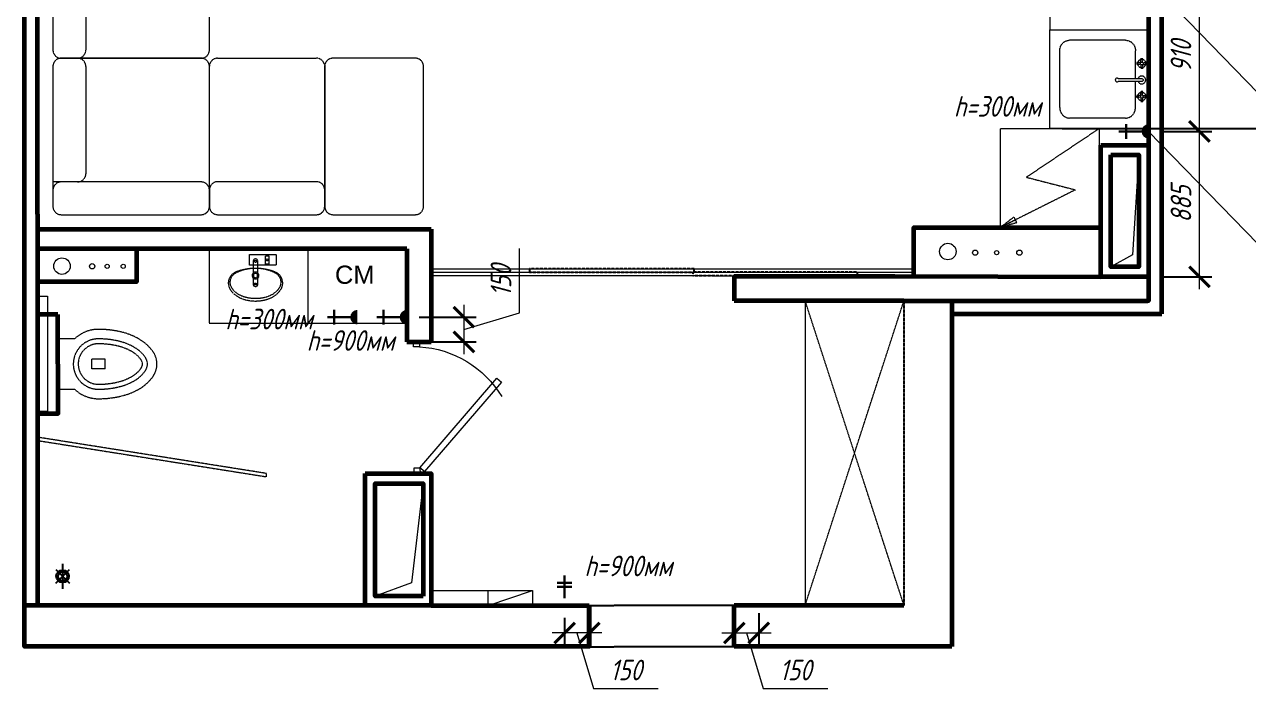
# Model space of a CAD drawing. Header units: millimetres. Extents: x 653176 to 972033, y 753746 to 925850.
# Drawn here: x 792313 to 799744, y 798188 to 802221 of the extents above; entities that cross this region are included whole.
import ezdxf

# ---------------------------------------------------------------- set-up
doc = ezdxf.new("R2010")
doc.units = ezdxf.units.MM
doc.header["$LTSCALE"] = 10
for name, pattern in [('HIDDEN', [0.375, 0.25, -0.125]), ('HIDDEN2', [0.1875, 0.125, -0.0625]), ('Воздушная', [3.96875, 2.38125, -1.5875])]:
    doc.linetypes.add(name, pattern=pattern)
doc.layers.get('0').update_dxf_attribs({"color": 65, "lineweight": 25})
for name, color, linetype, lineweight in [('A-FLOR-OVHD', 8, 'Воздушная', 18), ('AL1', 7, 'Continuous', 20), ('electro', 242, 'Continuous', 30), ('wall', 95, 'Continuous', 60), ('двери', 202, 'Continuous', 9), ('МЕБ', 255, 'Continuous', 20), ('проем', 252, 'Continuous', 13), ('размh150', 7, 'Continuous', 9), ('ТЕКСТ1', 90, 'Continuous', 25), ('шахты', 22, 'Continuous', 18)]:
    doc.layers.add(name, color=color, linetype=linetype, lineweight=lineweight)
doc.layers.add('Mebel', color=7, linetype='Continuous')
doc.layers.add('Мебель', color=7, linetype='Continuous')
doc.styles.get("Standard").update_dxf_attribs({"font": 'arial.ttf', "height": 150})
doc.styles.add('ГОСТ тип А', font='gost_a.shx', dxfattribs={"oblique": 15, "height": 125})
doc.dimstyles.new('ГОСТ тип А', dxfattribs={"dimtxt": 125, "dimasz": 125, "dimexe": 75, "dimexo": 75, "dimgap": 50, "dimtad": 1, "dimdec": 0, "dimrnd": 5, "dimtxsty": 'ГОСТ тип А', "dimblk": 'ARCHTICK', "dimcen": 50, "dimdle": 75, "dimadec": 0, "dimazin": 0, "dimtfac": 1, "dimtdec": 0, "dimtmove": 1, "dimatfit": 2, "dimfxl": 1, "dimlwd": 9, "dimarcsym": 0})

# ---------------------------------------------------------------- blocks, each defined once
blk = doc.blocks.new('дверь')
at = {"layer": 'двери'}
for points in [[(563764, 910696.3), (563734.1, 910696.5), (563733.9, 910660.6), (563763.8, 910660.5)], [(564498, 910655), (563953.4, 910189.8), (563976.6, 910162.5), (564521.3, 910627.8)], [(564533.9, 910690.7), (564498.1, 910690.8), (564498, 910655), (564533.8, 910654.9)]]:
    blk.add_lwpolyline(points, close=True, dxfattribs=at)
blk.add_arc((564389.3, 910695.5), 626.4, 183.20519, 238.78511, dxfattribs=at)
blk = doc.blocks.new('трубы')
at = {"layer": 'проем'}
for centre, radius in [((366230, 904100.9), 50), ((366396.3, 904093.9), 16), ((366526.1, 904093.9), 12.5), ((366664.3, 904093.9), 16), ((360852.3, 904012.3), 50)]:
    blk.add_circle(centre, radius, dxfattribs=at)
blk = doc.blocks.new('_ARCHTICK')
at = {"color": 0, "linetype": 'ByBlock', "ltscale": 50, "const_width": 0.15}
blk.add_lwpolyline([(-0.5, -0.5), (0.5, 0.5)], dxfattribs=at)
blk = doc.blocks.new('*D894')
at = {"layer": 'Defpoints', "color": 0, "lineweight": 90, "transparency": 16777216}
for p in [(795591.9, 798693.3), (795741.9, 798693.3), (795591.9, 798525.8)]:
    blk.add_point(p, dxfattribs=at)
at = {"layer": 'размh150', "color": 0, "lineweight": -2, "transparency": 16777216}
for p, q in [((795591.9, 798618.3), (795591.9, 798450.8)), ((795741.9, 798618.3), (795741.9, 798450.8))]:
    blk.add_line(p, q, dxfattribs=at)
at = {"layer": 'размh150', "color": 0, "lineweight": 9, "transparency": 16777216}
for p, q in [((795816.9, 798525.8), (795516.9, 798525.8)), ((795666.9, 798525.8), (795768.2, 798188.3)), ((795768.2, 798188.3), (796159.8, 798188.3))]:
    blk.add_line(p, q, dxfattribs=at)
at = {"layer": 'размh150', "color": 0, "lineweight": 9, "transparency": 16777216, "xscale": 125, "yscale": 125, "zscale": 125, "rotation": 180}
blk.add_blockref('_ARCHTICK', (795591.9, 798525.8), dxfattribs=at)
at = {"layer": 'размh150', "color": 0, "lineweight": 9, "transparency": 16777216, "xscale": 125, "yscale": 125, "zscale": 125}
blk.add_blockref('_ARCHTICK', (795741.9, 798525.8), dxfattribs=at)
at = {"layer": 'размh150', "color": 0, "transparency": 16777216, "insert": (795964, 798300.8), "char_height": 125, "attachment_point": 5, "style": 'ГОСТ тип А'}
blk.add_mtext('150', dxfattribs=at)
blk = doc.blocks.new('*D895')
at = {"layer": 'Defpoints', "color": 0, "lineweight": 90, "transparency": 16777216}
for p in [(796621.9, 798693.3), (796770.1, 798721.2), (796770.1, 798525.8)]:
    blk.add_point(p, dxfattribs=at)
at = {"layer": 'размh150', "color": 0, "lineweight": -2, "transparency": 16777216}
for p, q in [((796621.9, 798618.3), (796621.9, 798450.8)), ((796770.1, 798646.2), (796770.1, 798450.8))]:
    blk.add_line(p, q, dxfattribs=at)
at = {"layer": 'размh150', "color": 0, "lineweight": 9, "transparency": 16777216}
for p, q in [((796546.9, 798525.8), (796845.1, 798525.8)), ((796696, 798525.8), (796797.2, 798188.3)), ((796797.2, 798188.3), (797188.9, 798188.3))]:
    blk.add_line(p, q, dxfattribs=at)
at = {"layer": 'размh150', "color": 0, "lineweight": 9, "transparency": 16777216, "xscale": 125, "yscale": 125, "zscale": 125, "rotation": 180}
blk.add_blockref('_ARCHTICK', (796621.9, 798525.8), dxfattribs=at)
at = {"layer": 'размh150', "color": 0, "lineweight": 9, "transparency": 16777216, "xscale": 125, "yscale": 125, "zscale": 125}
blk.add_blockref('_ARCHTICK', (796770.1, 798525.8), dxfattribs=at)
at = {"layer": 'размh150', "color": 0, "transparency": 16777216, "insert": (796993.1, 798300.8), "char_height": 125, "attachment_point": 5, "style": 'ГОСТ тип А'}
blk.add_mtext('150', dxfattribs=at)
blk = doc.blocks.new('*D896')
at = {"layer": 'Defpoints', "color": 0, "lineweight": 90, "transparency": 16777216}
for p in [(799136.9, 801571.6), (799446, 801571.6), (799136.9, 800688.3)]:
    blk.add_point(p, dxfattribs=at)
at = {"layer": 'размh150', "color": 0, "lineweight": 9, "transparency": 16777216}
blk.add_line((799446, 800613.3), (799446, 801646.6), dxfattribs=at)
at = {"layer": 'размh150', "color": 0, "lineweight": -2, "transparency": 16777216}
for p, q in [((799211.9, 801571.6), (799521, 801571.6)), ((799211.9, 800688.3), (799521, 800688.3))]:
    blk.add_line(p, q, dxfattribs=at)
at = {"layer": 'размh150', "color": 0, "lineweight": 9, "transparency": 16777216, "xscale": 125, "yscale": 125, "zscale": 125}
for p, rotation in [((799446, 801571.6), 90), ((799446, 800688.3), 270)]:
    blk.add_blockref('_ARCHTICK', p, dxfattribs=dict(at, rotation=rotation))
at = {"layer": 'размh150', "color": 0, "transparency": 16777216, "insert": (799333.5, 801130), "char_height": 125, "attachment_point": 5, "rotation": 90, "style": 'ГОСТ тип А'}
blk.add_mtext('885', dxfattribs=at)
blk = doc.blocks.new('*D888')
at = {"layer": 'Defpoints', "color": 0, "lineweight": 90, "transparency": 16777216}
for p in [(799136.9, 802483.3), (799446, 802483.3), (799136.9, 801571.6)]:
    blk.add_point(p, dxfattribs=at)
at = {"layer": 'размh150', "color": 0, "lineweight": 9, "transparency": 16777216}
blk.add_line((799446, 801496.6), (799446, 802558.3), dxfattribs=at)
at = {"layer": 'размh150', "color": 0, "lineweight": -2, "transparency": 16777216}
for p, q in [((799211.9, 802483.3), (799521, 802483.3)), ((799211.9, 801571.6), (799521, 801571.6))]:
    blk.add_line(p, q, dxfattribs=at)
at = {"layer": 'размh150', "color": 0, "lineweight": 9, "transparency": 16777216, "xscale": 125, "yscale": 125, "zscale": 125}
for p, rotation in [((799446, 802483.3), 90), ((799446, 801571.6), 270)]:
    blk.add_blockref('_ARCHTICK', p, dxfattribs=dict(at, rotation=rotation))
at = {"layer": 'размh150', "color": 0, "transparency": 16777216, "insert": (799333.5, 802027.5), "char_height": 125, "attachment_point": 5, "rotation": 90, "style": 'ГОСТ тип А'}
blk.add_mtext('910', dxfattribs=at)
blk = doc.blocks.new('*D898')
at = {"layer": 'Defpoints', "color": 0, "lineweight": 90, "transparency": 16777216}
for p in [(794633.3, 800443.2), (794633.3, 800293.3), (794980.3, 800293.3)]:
    blk.add_point(p, dxfattribs=at)
at = {"layer": 'размh150', "color": 0, "lineweight": 9, "transparency": 16777216}
for p, q in [((795317.8, 800469.5), (795317.8, 800861.2)), ((794980.3, 800518.2), (794980.3, 800218.3)), ((794980.3, 800368.3), (795317.8, 800469.5))]:
    blk.add_line(p, q, dxfattribs=at)
at = {"layer": 'размh150', "color": 0, "lineweight": -2, "transparency": 16777216}
for p, q in [((794708.3, 800443.2), (795055.3, 800443.2)), ((794708.3, 800293.3), (795055.3, 800293.3))]:
    blk.add_line(p, q, dxfattribs=at)
at = {"layer": 'размh150', "color": 0, "lineweight": 9, "transparency": 16777216, "xscale": 125, "yscale": 125, "zscale": 125}
for p, rotation in [((794980.3, 800443.2), 90), ((794980.3, 800293.3), 270)]:
    blk.add_blockref('_ARCHTICK', p, dxfattribs=dict(at, rotation=rotation))
at = {"layer": 'размh150', "color": 0, "transparency": 16777216, "insert": (795205.3, 800665.4), "char_height": 125, "attachment_point": 5, "rotation": 90, "style": 'ГОСТ тип А'}
blk.add_mtext('150', dxfattribs=at)
blk = doc.blocks.new('*D890')
at = {"layer": 'Defpoints', "color": 0, "lineweight": 90, "transparency": 16777216}
for p in [(798536.9, 804588.6), (800225.8, 804588.6), (798537.1, 801588.6)]:
    blk.add_point(p, dxfattribs=at)
at = {"layer": 'размh150', "color": 0, "lineweight": 9, "transparency": 16777216}
blk.add_line((800225.8, 801513.6), (800225.8, 804663.6), dxfattribs=at)
at = {"layer": 'размh150', "color": 0, "lineweight": -2, "transparency": 16777216}
for p, q in [((798611.9, 804588.6), (800300.8, 804588.6)), ((798612.1, 801588.6), (800300.8, 801588.6))]:
    blk.add_line(p, q, dxfattribs=at)
at = {"layer": 'размh150', "color": 0, "lineweight": 9, "transparency": 16777216, "xscale": 125, "yscale": 125, "zscale": 125}
for p, rotation in [((800225.8, 804588.6), 90), ((800225.8, 801588.6), 270)]:
    blk.add_blockref('_ARCHTICK', p, dxfattribs=dict(at, rotation=rotation))
at = {"layer": 'размh150', "color": 0, "lineweight": 90, "transparency": 16777216, "insert": (800113.3, 803088.6), "char_height": 125, "attachment_point": 5, "rotation": 90, "style": 'ГОСТ тип А'}
blk.add_mtext('3000', dxfattribs=at)

msp = doc.modelspace()

# ---------------------------------------------------------------- hatches: boundary and pattern name
at = {"layer": 'electro'}
msp.add_hatch(color=7, dxfattribs=at).paths.add_polyline_path([(799136.9, 801527.2), (799136.9, 801616.1, 0.959653)])
h = msp.add_hatch(color=7, dxfattribs=at)
edge = h.paths.add_edge_path()
edge.add_line((794333.3, 800487.7), (794333.3, 800398.8))
edge.add_arc((794335, 800443.2), 44.5, 92.15246, 267.84754, ccw=False)
h = msp.add_hatch(color=7, dxfattribs=at)
edge = h.paths.add_edge_path()
edge.add_line((794633.3, 800487.7), (794633.3, 800398.8))
edge.add_arc((794635, 800443.2), 44.5, 92.15246, 267.84754, ccw=False)
at = {"layer": 'размh150', "lineweight": 90}
h = msp.add_hatch(color=252, dxfattribs=at)
h.dxf.hatch_style = 1
h.paths.add_polyline_path([(798237.1, 800988.6), (798318.6, 801051.6), (798336.8, 801016.3)])
edge = h.paths.add_edge_path(flags=16)
edge.add_line((798261.4, 801000.7), (798321.1, 801046.8))
edge.add_line((798261.4, 801000.7), (798332.4, 801024.9))
edge.add_line((798321.1, 801046.8), (798332.4, 801024.9))
h.paths.add_polyline_path([(798332.4, 801024.9), (798261.4, 801000.7)], flags=0)

# ---------------------------------------------------------------- linework, layer by layer
at = {"layer": 'A-FLOR-OVHD', "linetype": 'HIDDEN', "lineweight": 9}
for p, q in [((794781.8, 800736), (797712.5, 800736)), ((794781.8, 800716), (797712.5, 800716)), ((794781.8, 800716), (797712.5, 800716)), ((796621.9, 800693.3), (794781.8, 800694.4))]:
    msp.add_line(p, q, dxfattribs=at)
at = {"layer": 'AL1'}
msp.add_line((792392.9, 798694.3), (792390.3, 799694.3), dxfattribs=at)
at = {"layer": 'electro', "color": 7}
for points in [[(799094.3, 801571.5), (798955.7, 801571.5)], [(799000.1, 801616), (799000.1, 801527.1)], [(794290.7, 800443.2), (794152.1, 800443.2)], [(794192.3, 800487.6), (794192.3, 800398.7)], [(794590.7, 800443.2), (794452.1, 800443.2)], [(794492.3, 800487.6), (794492.3, 800398.7)], [(795591.9, 798736), (795591.9, 798874.5)], [(795636.3, 798830.2), (795547.4, 798830.2)], [(795547.4, 798805.3), (795636.3, 798805.3)]]:
    msp.add_lwpolyline(points, dxfattribs=at)
at = {"layer": 'Mebel', "linetype": 'ByBlock'}
for p, q in [((792391.9, 803367.7), (792391.9, 801927.7)), ((792392, 801007.7), (792391.9, 801927.6))]:
    msp.add_line(p, q, dxfattribs=at)
at = {"layer": 'wall'}
for p, q in [((799216.9, 800463.3), (799216.9, 804658.3)), ((792391.9, 801068.3), (792392.9, 798694.3)), ((792392, 800977.7), (794782, 800977.7)), ((794782, 800977.7), (794781.6, 800293.4)), ((794633.3, 800857.7), (794633.3, 800293.3)), ((796621.9, 800693.3), (797596, 800693.2)), ((796621.9, 800693.3), (796621.9, 800543.3)), ((797651.9, 800543.3), (796621.9, 800543.3)), ((797651.9, 800543.3), (799131.9, 800543.3)), ((797941.9, 800543.3), (797941.9, 798443.3)), ((797941.9, 800463.3), (799216.9, 800463.3)), ((794633.3, 800293.3), (794781.6, 800293.4)), ((792312.9, 798694.3), (794381.9, 798694.3)), ((794781.9, 798693.3), (795741.9, 798693.3)), ((795741.9, 798442.3), (795741.9, 798693.3)), ((796621.9, 798443.3), (796621.9, 798694.3)), ((797941.9, 798443.3), (796621.9, 798443.3))]:
    msp.add_line(p, q, dxfattribs=at)
for points in [[(798886.9, 806358.3), (799636.9, 806358.3), (799636.9, 804947.3), (798536.9, 804947.3), (798536.9, 804658.3), (799136.9, 804658.3), (799136.9, 800543.3), (799136.9, 800543.3), (799136.9, 800543.3), (799136.9, 800543.3), (799136.9, 800543.3)], [(795741.9, 798693.3), (795741.9, 798443.3), (792312.9, 798443.3), (792312.9, 806158.3)], [(792391.9, 801068.3), (792391.9, 804328.3), (792441.9, 804328.3), (792441.9, 804678.3), (792401.9, 804678.3), (792401.9, 805758.3), (793146.9, 805758.3)], [(797712.5, 800693.2), (797712.5, 800988.6), (798846.9, 800988.6)], [(792992.1, 800857.7), (792392, 800857.5)], [(797596, 800693.2), (798846.9, 800688.3)], [(797651.9, 798693.3), (796621.9, 798693.3)]]:
    msp.add_lwpolyline(points, dxfattribs=at)
for points in [[(798846.9, 801488.3), (799136.9, 801488.3), (799136.9, 800688.3), (798846.9, 800688.3)], [(798906.9, 801428.3), (799076.9, 801428.3), (799076.9, 800748.3), (798906.9, 800748.3)], [(792516.2, 800458.8), (792391.8, 800458.8), (792392.8, 799858.8), (792517.2, 799858.8)], [(794381.9, 799493.3), (794781.9, 799493.3), (794781.9, 798693.3), (794381.9, 798693.3)], [(794732.8, 798749.9), (794441.9, 798749.9), (794441.9, 799433), (794732.8, 799433)]]:
    msp.add_lwpolyline(points, close=True, dxfattribs=at)
at = {"layer": 'МЕБ'}
for p, q in [((794781.9, 798693.3), (794781.9, 798783.3)), ((794781.9, 798783.3), (795396.9, 798783.3)), ((795396.9, 798783.3), (795396.9, 798693.3))]:
    msp.add_line(p, q, dxfattribs=at)
for points in [[(799076.9, 801428.3), (799039.8, 800822.4), (798906.9, 800748.3)], [(794732.8, 799433), (794663.3, 798829.4), (794441.9, 798749.9)]]:
    msp.add_lwpolyline(points, dxfattribs=at)
at = {"layer": 'Мебель', "color": 5, "linetype": 'HIDDEN', "lineweight": 5}
for p, q in [((792685.5, 802915.8), (792685.5, 802065.8)), ((798597.4, 802061.5), (798598.5, 802073.9)), ((798598.5, 802073.9), (798601.9, 802085.9)), ((798601.9, 802085.9), (798607.5, 802096.8)), ((798607.5, 802096.8), (798614.9, 802106.5)), ((798614.9, 802106.5), (798624, 802114.4)), ((798624, 802114.4), (798634.4, 802120.2)), ((798634.4, 802120.2), (798645.7, 802123.9)), ((798645.7, 802123.9), (798657.4, 802125.1)), ((798997.4, 802125.1), (798657.4, 802125.1)), ((798997.4, 802125.1), (799009.1, 802123.9)), ((799009.1, 802123.9), (799020.3, 802120.2)), ((799020.3, 802120.2), (799030.7, 802114.4)), ((799030.7, 802114.4), (799039.8, 802106.5)), ((799039.8, 802106.5), (799047.3, 802096.8)), ((799047.3, 802096.8), (799052.8, 802085.9)), ((799052.8, 802085.9), (799056.2, 802073.9)), ((799056.2, 802073.9), (799057.4, 802061.5)), ((798597.4, 801715.7), (798597.4, 802061.5)), ((799057.4, 801892.5), (799057.4, 802061.5)), ((799087.1, 802008.5), (799086.9, 802007.6)), ((799086.9, 802007.6), (799087.1, 802006.8)), ((799087.5, 802009.3), (799087.1, 802008.5)), ((799087.1, 802006.8), (799087.5, 802006)), ((799088.2, 802009.8), (799087.5, 802009.3)), ((799087.5, 802006), (799088.2, 802005.5)), ((799089, 802010.1), (799088.2, 802009.8)), ((799088.2, 802005.5), (799089, 802005.2)), ((799089, 802010.1), (799101.9, 802010.1)), ((799101.9, 802005.2), (799089, 802005.2)), ((799089.2, 802013.6), (799101.6, 802013.6)), ((799089.5, 802010.1), (799089.2, 802013.6)), ((799090.7, 801990.6), (799089.8, 802005.2)), ((799100.2, 801990.6), (799101.1, 802005.2)), ((799101.4, 802010.1), (799101.6, 802013.6)), ((799101.9, 802010.1), (799102.7, 802009.8)), ((799102.7, 802005.5), (799101.9, 802005.2)), ((799102.7, 802009.8), (799103.4, 802009.3)), ((799103.4, 802006), (799102.7, 802005.5)), ((799103.4, 802009.3), (799103.8, 802008.5)), ((799103.8, 802006.8), (799103.4, 802006)), ((799103.8, 802008.5), (799103.9, 802007.6)), ((799103.9, 802007.6), (799103.8, 802006.8)), ((794135.5, 801115.8), (794135.5, 801965.8)), ((799065.4, 801989.8), (799065.4, 801977.4)), ((799069, 801989.6), (799065.4, 801989.8)), ((799069, 801977.7), (799065.4, 801977.4)), ((799069, 801990.1), (799069.3, 801990.9)), ((799069, 801990.1), (799069, 801977.2)), ((799069, 801977.2), (799069.3, 801976.4)), ((799069.3, 801990.9), (799069.8, 801991.6)), ((799069.3, 801976.4), (799069.8, 801975.7)), ((799069.8, 801991.6), (799070.6, 801992)), ((799069.8, 801975.7), (799070.6, 801975.3)), ((799070.6, 801992), (799071.4, 801992.1)), ((799070.6, 801975.3), (799071.4, 801975.1)), ((799071.4, 801992.1), (799072.3, 801992)), ((799071.4, 801975.1), (799072.3, 801975.3)), ((799071.9, 801992.1), (799071.9, 801992.2)), ((799071.9, 801975.1), (799071.9, 801975.2)), ((799072.3, 801992), (799073, 801991.6)), ((799072.3, 801975.3), (799073, 801975.7)), ((799073, 801991.6), (799073.6, 801990.9)), ((799073, 801975.7), (799073.6, 801976.4)), ((799073.6, 801990.9), (799073.9, 801990.1)), ((799073.6, 801976.4), (799073.9, 801977.2)), ((799073.9, 801977.2), (799073.9, 801990.1)), ((799088.5, 801988.4), (799073.9, 801989.3)), ((799088.5, 801978.9), (799073.9, 801978)), ((799086.9, 801983.6), (799087.5, 801986.6)), ((799087.5, 801980.7), (799086.9, 801983.6)), ((799086.9, 801959.6), (799087.1, 801960.5)), ((799087.1, 801958.8), (799086.9, 801959.6)), ((799087.1, 801960.5), (799087.5, 801961.3)), ((799087.5, 801958), (799087.1, 801958.8)), ((799087.5, 801986.6), (799088.9, 801989.1)), ((799088.9, 801978.2), (799087.5, 801980.7)), ((799087.5, 801961.3), (799088.2, 801961.8)), ((799088.2, 801957.5), (799087.5, 801958)), ((799088.2, 801961.8), (799089, 801962.1)), ((799089, 801957.2), (799088.2, 801957.5)), ((799088.9, 801989.1), (799091.2, 801991)), ((799091.2, 801976.3), (799088.9, 801978.2)), ((799089, 801962.1), (799101.9, 801962.1)), ((799101.9, 801957.2), (799089, 801957.2)), ((799089.5, 801957.2), (799089.2, 801953.6)), ((799101.6, 801953.6), (799089.2, 801953.6)), ((799090.7, 801976.7), (799089.8, 801962.1)), ((799091.2, 801991), (799094, 801992)), ((799094, 801975.3), (799091.2, 801976.3)), ((799094, 801992), (799096.9, 801992)), ((799096.9, 801975.3), (799094, 801975.3)), ((799096.9, 801992), (799099.7, 801991)), ((799099.7, 801976.3), (799096.9, 801975.3)), ((799099.7, 801991), (799102, 801989.1)), ((799102, 801978.2), (799099.7, 801976.3)), ((799100.2, 801976.7), (799101.1, 801962.1)), ((799101.4, 801957.2), (799101.6, 801953.6)), ((799102.7, 801961.8), (799101.9, 801962.1)), ((799101.9, 801957.2), (799102.7, 801957.5)), ((799102, 801989.1), (799103.4, 801986.6)), ((799103.4, 801980.7), (799102, 801978.2)), ((799102.4, 801988.4), (799117, 801989.3)), ((799102.4, 801978.9), (799117, 801978)), ((799103.4, 801961.3), (799102.7, 801961.8)), ((799102.7, 801957.5), (799103.4, 801958)), ((799103.4, 801986.6), (799103.9, 801983.6)), ((799103.9, 801983.6), (799103.4, 801980.7)), ((799103.8, 801960.5), (799103.4, 801961.3)), ((799103.4, 801958), (799103.8, 801958.8)), ((799103.9, 801959.6), (799103.8, 801960.5)), ((799103.8, 801958.8), (799103.9, 801959.6)), ((799117.3, 801990.9), (799117, 801990.1)), ((799117, 801990.1), (799117, 801977.2)), ((799117.3, 801976.4), (799117, 801977.2)), ((799117.8, 801991.5), (799117.3, 801990.9)), ((799117.8, 801975.7), (799117.3, 801976.4)), ((799118.6, 801992), (799117.8, 801991.5)), ((799118.6, 801975.3), (799117.8, 801975.7)), ((799119.4, 801992.1), (799118.6, 801992)), ((799119.4, 801975.1), (799118.6, 801975.3)), ((799118.9, 801992.2), (799119, 801992)), ((799119, 801975.2), (799118.9, 801975.1)), ((799120.3, 801992), (799119.4, 801992.1)), ((799120.3, 801975.3), (799119.4, 801975.1)), ((799121, 801991.5), (799120.3, 801992)), ((799121, 801975.7), (799120.3, 801975.3)), ((799121.6, 801990.9), (799121, 801991.5)), ((799121.6, 801976.4), (799121, 801975.7)), ((799121.9, 801990.1), (799121.6, 801990.9)), ((799121.9, 801977.2), (799121.6, 801976.4)), ((799121.9, 801977.2), (799121.9, 801990.1)), ((799121.9, 801989.6), (799125.4, 801989.8)), ((799121.9, 801977.7), (799125.4, 801977.4)), ((799125.4, 801977.4), (799125.4, 801989.8)), ((798951.4, 801892.5), (799097, 801892.5)), ((799097, 801874.8), (798951.4, 801874.8)), ((799057.4, 801715.7), (799057.4, 801874.8)), ((799097, 801892.5), (799099.9, 801891.4)), ((799099.9, 801875.8), (799097, 801874.8)), ((799099.9, 801891.4), (799102.3, 801889.4)), ((799102.3, 801877.9), (799099.9, 801875.8)), ((799102.3, 801889.4), (799103.9, 801886.7)), ((799103.9, 801880.6), (799102.3, 801877.9)), ((799103.9, 801886.7), (799104.4, 801883.6)), ((799104.4, 801883.6), (799103.9, 801880.6)), ((799069, 801789.6), (799065.4, 801789.8)), ((799065.4, 801777.4), (799065.4, 801789.8)), ((799069, 801777.7), (799065.4, 801777.4)), ((799069, 801790.1), (799069.3, 801790.9)), ((799069, 801777.2), (799069, 801790.1)), ((799069, 801777.2), (799069.3, 801776.4)), ((799069.3, 801790.9), (799069.8, 801791.6)), ((799069.3, 801776.4), (799069.8, 801775.7)), ((799069.8, 801791.6), (799070.6, 801792)), ((799069.8, 801775.7), (799070.6, 801775.3)), ((799070.6, 801792), (799071.4, 801792.1)), ((799070.6, 801775.3), (799071.4, 801775.1)), ((799071.4, 801792.1), (799072.3, 801792)), ((799071.4, 801775.1), (799072.3, 801775.3)), ((799071.9, 801792.2), (799071.9, 801792.1)), ((799071.9, 801775.2), (799071.9, 801775.1)), ((799072.3, 801792), (799073, 801791.6)), ((799072.3, 801775.3), (799073, 801775.7)), ((799073, 801791.6), (799073.6, 801790.9)), ((799073, 801775.7), (799073.6, 801776.4)), ((799073.6, 801790.9), (799073.9, 801790.1)), ((799073.6, 801776.4), (799073.9, 801777.2)), ((799073.9, 801790.1), (799073.9, 801777.2)), ((799088.5, 801788.4), (799073.9, 801789.3)), ((799088.5, 801778.9), (799073.9, 801778)), ((799087.1, 801808.5), (799086.9, 801807.6)), ((799086.9, 801807.6), (799087.1, 801806.8)), ((799087.5, 801786.6), (799086.9, 801783.6)), ((799086.9, 801783.6), (799087.5, 801780.7)), ((799087.5, 801809.3), (799087.1, 801808.5)), ((799087.1, 801806.8), (799087.5, 801806)), ((799088.2, 801809.8), (799087.5, 801809.3)), ((799087.5, 801806), (799088.2, 801805.5)), ((799088.9, 801789.1), (799087.5, 801786.6)), ((799087.5, 801780.7), (799088.9, 801778.2)), ((799089, 801810.1), (799088.2, 801809.8)), ((799088.2, 801805.5), (799089, 801805.2)), ((799091.2, 801791), (799088.9, 801789.1)), ((799088.9, 801778.2), (799091.2, 801776.3)), ((799101.9, 801810.1), (799089, 801810.1)), ((799089, 801805.2), (799101.9, 801805.2)), ((799101.6, 801813.6), (799089.2, 801813.6)), ((799089.5, 801810.1), (799089.2, 801813.6)), ((799090.7, 801790.6), (799089.8, 801805.2)), ((799090.7, 801776.7), (799089.8, 801762.1)), ((799094, 801792), (799091.2, 801791)), ((799091.2, 801776.3), (799094, 801775.3)), ((799096.9, 801792), (799094, 801792)), ((799094, 801775.3), (799096.9, 801775.3)), ((799099.7, 801791), (799096.9, 801792)), ((799096.9, 801775.3), (799099.7, 801776.3)), ((799102, 801789.1), (799099.7, 801791)), ((799099.7, 801776.3), (799102, 801778.2)), ((799100.2, 801790.6), (799101.1, 801805.2)), ((799100.2, 801776.7), (799101.1, 801762.1)), ((799101.4, 801810.1), (799101.6, 801813.6)), ((799101.9, 801810.1), (799102.7, 801809.8)), ((799102.7, 801805.5), (799101.9, 801805.2)), ((799103.4, 801786.6), (799102, 801789.1)), ((799102, 801778.2), (799103.4, 801780.7)), ((799102.4, 801788.4), (799117, 801789.3)), ((799102.4, 801778.9), (799117, 801778)), ((799102.7, 801809.8), (799103.4, 801809.3)), ((799103.4, 801806), (799102.7, 801805.5)), ((799103.4, 801809.3), (799103.8, 801808.5)), ((799103.8, 801806.8), (799103.4, 801806)), ((799103.9, 801783.6), (799103.4, 801786.6)), ((799103.4, 801780.7), (799103.9, 801783.6)), ((799103.8, 801808.5), (799103.9, 801807.6)), ((799103.9, 801807.6), (799103.8, 801806.8)), ((799117.3, 801790.9), (799117, 801790.1)), ((799117, 801777.2), (799117, 801790.1)), ((799117.3, 801776.4), (799117, 801777.2)), ((799117.8, 801791.5), (799117.3, 801790.9)), ((799117.8, 801775.7), (799117.3, 801776.4)), ((799118.6, 801792), (799117.8, 801791.5)), ((799118.6, 801775.3), (799117.8, 801775.7)), ((799119.4, 801792.1), (799118.6, 801792)), ((799119.4, 801775.1), (799118.6, 801775.3)), ((799119, 801792), (799118.9, 801792.2)), ((799118.9, 801775.1), (799119, 801775.2)), ((799120.3, 801792), (799119.4, 801792.1)), ((799120.3, 801775.3), (799119.4, 801775.1)), ((799121, 801791.5), (799120.3, 801792)), ((799121, 801775.7), (799120.3, 801775.3)), ((799121.6, 801790.9), (799121, 801791.5)), ((799121.6, 801776.4), (799121, 801775.7)), ((799121.9, 801790.1), (799121.6, 801790.9)), ((799121.9, 801777.2), (799121.6, 801776.4)), ((799121.9, 801790.1), (799121.9, 801777.2)), ((799121.9, 801789.6), (799125.4, 801789.8)), ((799121.9, 801777.7), (799125.4, 801777.4)), ((799125.4, 801789.8), (799125.4, 801777.4)), ((798597.4, 801715.7), (798598.5, 801703.3)), ((798598.5, 801703.3), (798601.9, 801691.4)), ((799052.8, 801691.4), (799056.2, 801703.3)), ((799056.2, 801703.3), (799057.4, 801715.7)), ((799086.9, 801759.6), (799087.1, 801760.5)), ((799087.1, 801758.8), (799086.9, 801759.6)), ((799087.1, 801760.5), (799087.5, 801761.3)), ((799087.5, 801758), (799087.1, 801758.8)), ((799087.5, 801761.3), (799088.2, 801761.8)), ((799088.2, 801757.5), (799087.5, 801758)), ((799088.2, 801761.8), (799089, 801762.1)), ((799089, 801757.2), (799088.2, 801757.5)), ((799101.9, 801762.1), (799089, 801762.1)), ((799089, 801757.2), (799101.9, 801757.2)), ((799089.5, 801757.2), (799089.2, 801753.6)), ((799089.2, 801753.6), (799101.6, 801753.6)), ((799101.4, 801757.2), (799101.6, 801753.6)), ((798601.9, 801691.4), (798607.5, 801680.4)), ((798607.5, 801680.4), (798614.9, 801670.8)), ((798614.9, 801670.8), (798624, 801662.9)), ((798624, 801662.9), (798634.4, 801657)), ((798634.4, 801657), (798645.7, 801653.4)), ((798645.7, 801653.4), (798657.4, 801652.1)), ((798997.4, 801652.1), (798657.4, 801652.1)), ((798997.4, 801652.1), (799009.1, 801653.4)), ((799009.1, 801653.4), (799020.3, 801657)), ((799020.3, 801657), (799030.7, 801662.9)), ((799030.7, 801662.9), (799039.8, 801670.8)), ((799039.8, 801670.8), (799047.3, 801680.4)), ((799047.3, 801680.4), (799052.8, 801691.4)), ((793485.5, 801065.8), (794085.5, 801065.8)), ((792722.5, 800128.8), (792722.5, 800188.8)), ((792802.5, 800188.8), (792722.5, 800188.8)), ((792802.5, 800128.8), (792802.5, 800188.8)), ((792802.5, 800128.8), (792722.5, 800128.8))]:
    msp.add_line(p, q, dxfattribs=at)
at = {"layer": 'Мебель', "color": 7, "linetype": 'HIDDEN'}
for p, q in [((799137.1, 802201), (799137.1, 801601)), ((795741.9, 798693.3), (796621.9, 798694.3)), ((795741.9, 798442.3), (796621.9, 798443.3))]:
    msp.add_line(p, q, dxfattribs=at)
at = {"layer": 'Мебель'}
msp.add_line((792516.7, 800005.9), (792516.7, 800311.7), dxfattribs=at)
at = {"layer": 'Мебель', "color": 7, "lineweight": 25}
for p, q in [((792503, 798911), (792585.4, 798828.6)), ((792503, 798828.6), (792585.4, 798911)), ((792544.2, 798946.3), (792544.2, 798793.4))]:
    msp.add_line(p, q, dxfattribs=at)
at = {"layer": 'Мебель', "color": 5, "linetype": 'HIDDEN', "lineweight": 5}
msp.add_lwpolyline([(793385.5, 802965.8), (792535.5, 802965.8, 0.414214), (792485.5, 802915.8), (792485.5, 802065.8, 0.414214), (792535.5, 802015.8), (793385.5, 802015.8, 0.414214), (793435.5, 802065.8), (793435.5, 802915.8, 0.414214)], format="xyb", close=True, dxfattribs=at)
for points in [[(799137.1, 802788.6), (798537.1, 802788.6), (798537.1, 802188.6), (799137.1, 802188.6), (799137.1, 802788.6)], [(798537.1, 801588.6), (798537.1, 802188.6), (799137.1, 802188.6), (799137.1, 801588.6), (798537.1, 801588.6)], [(798237.1, 800988.6), (798237.1, 801588.6), (798837.1, 801588.6), (798837.1, 800988.6), (798237.1, 800988.6)], [(798837.1, 801588.6), (798395, 801293), (798692.7, 801216.7), (798237.1, 800988.6)], [(798237.1, 800988.6), (798318.6, 801051.6), (798336.8, 801016.3), (798237.1, 800988.6), (798327.7, 801034)], [(797651.9, 800543.3), (797051.9, 800543.3), (797051.9, 798693.3), (797651.9, 800543.3), (797651.9, 798693.3), (797051.9, 800543.3), (797051.9, 798693.3), (797651.9, 798693.3)], [(792392.5, 799694.3), (793781.9, 799474.3), (793781.9, 799494.3), (792392.5, 799714.3)]]:
    msp.add_lwpolyline(points, dxfattribs=at)
for points in [[(793435.5, 801115.8), (793435.5, 801965.8, 0.414214), (793385.5, 802015.8), (792535.5, 802015.8, 0.414214), (792485.5, 801965.8), (792485.5, 801115.8, 0.414214), (792535.5, 801065.8), (793385.5, 801065.8, 0.414214), (793435.5, 801115.8), (793435.5, 801965.8, -0.414214), (793485.5, 802015.8), (794085.5, 802015.8)], [(792535.5, 802015.8), (792635.5, 802015.8, -0.414214), (792685.5, 801965.8), (792685.5, 801314.4, -0.414214), (792635.5, 801264.4), (792485.5, 801264.4)], [(794735.5, 801965.8, 0.414214), (794685.5, 802015.8), (794185.5, 802015.8, 0.414214), (794135.5, 801965.8), (794135.5, 801115.8, 0.414214), (794185.5, 801065.8), (794685.5, 801065.8, 0.414214), (794735.5, 801115.8), (794735.5, 801965.8)], [(793435.5, 801115.8), (793435.5, 801214.4, 0.414214), (793385.5, 801264.4), (792535.5, 801264.4, 0.414214), (792485.5, 801214.4), (792485.5, 801115.8)], [(794135.5, 801115.8), (794135.5, 801215.8, 0.414214), (794085.5, 801265.8), (793485.5, 801265.8, 0.414214), (793435.5, 801215.8), (793435.5, 801115.8)], [(792516.7, 800005.9), (792617, 800005.9, 0.192074), (792762.1, 799948, 0.060358), (792904.4, 799965.3, 0.073795), (793013.1, 800009.8, 0.106868), (793093.8, 800084.7, 0.153478), (793117, 800158.8, 0.153478), (793093.8, 800232.8, 0.106868), (793013.1, 800307.8, 0.073795), (792904.4, 800352.3, 0.060358), (792762.1, 800369.5, 0.192074), (792617, 800311.7), (792516.7, 800311.7)]]:
    msp.add_lwpolyline(points, format="xyb", dxfattribs=at)
at = {"layer": 'Мебель', "color": 5, "linetype": 'HIDDEN', "lineweight": 5, "extrusion": (0, 4.96129e-08, 1), "elevation": -65958264.1}
msp.add_lwpolyline([(793679.1, 800826.8), (793839.9, 800826.8), (793839.9, 800761.9), (793679.1, 800761.9)], close=True, dxfattribs=at)
at = {"layer": 'Мебель', "color": 5, "linetype": 'HIDDEN', "lineweight": 5, "elevation": -65958263.3}
msp.add_lwpolyline([(793775.8, 800816.3), (793796.3, 800816.3), (793796.3, 800766.1), (793775.8, 800766.1)], close=True, dxfattribs=at)
at = {"layer": 'Мебель', "color": 5, "linetype": 'HIDDEN', "lineweight": 5}
msp.add_lwpolyline([(793704, 800787.4), (793727, 800787.4), (793727, 800639.3), (793704, 800639.3)], close=True, dxfattribs=at)
at = {"layer": 'Мебель', "linetype": 'HIDDEN2'}
for points in [[(795379.3, 800716), (796379.3, 800716), (796379.3, 800736), (795379.3, 800736), (795379.3, 800716)], [(796370.3, 800696), (797370.3, 800696), (797370.3, 800716), (796370.3, 800716), (796370.3, 800706)]]:
    msp.add_lwpolyline(points, dxfattribs=at)
at = {"layer": 'Мебель', "color": 7, "linetype": 'HIDDEN', "ltscale": 0.5}
msp.add_lwpolyline([(797651.9, 800543.3), (797651.9, 798693.3), (797651.9, 798693.3)], dxfattribs=at)
at = {"layer": 'Мебель', "color": 5, "linetype": 'HIDDEN', "lineweight": 5}
for centre, radius in [((793715.5, 800787.4), 11.5), ((793786, 800791.2, -65958263.3), 6.08), ((793715.5, 800639.3), 11.5)]:
    msp.add_circle(centre, radius, dxfattribs=at)
at = {"layer": 'Мебель', "color": 7, "lineweight": 25}
for radius in [38.2, 27.2]:
    msp.add_circle((792544.2, 798869.8), radius, dxfattribs=at)
at = {"layer": 'Мебель', "color": 5, "linetype": 'HIDDEN', "lineweight": 5}
for centre, radius, start, end in [((792635.5, 802065.8), 50, 270, 0), ((799095.4, 801983.6), 25, 109.67925, 160.32075), ((799095.4, 801983.6), 25, 19.67925, 70.32075), ((799095.4, 801983.6), 25, 199.67925, 250.32075), ((799095.4, 801983.6), 25, 289.67925, 340.32075), ((798945.4, 801883.6), 10.7, 55.67591, 304.32409), ((799095.4, 801883.6), 24, 201.67263, 158.32737), ((799095.4, 801783.6), 25, 109.67925, 160.32075), ((799095.4, 801783.6), 25, 199.67925, 250.32075), ((799095.4, 801783.6), 25, 19.67925, 70.32075), ((799095.4, 801783.6), 25, 289.76686, 340.32075), ((799101.4, 801759.6), 2.5, 279.99965, 80.00035), ((793485.5, 801115.8), 50, 180, 270), ((794085.5, 801115.8), 50, 270, 0), ((792762.1, 800158.8), 152.9, 90, 270), ((792762.1, 799773.7), 538, 76.18375, 90), ((792808.8, 799963.8), 342.2, 59.30182, 76.18375), ((792762.1, 800158.8), 122.9, 90, 270), ((792762.1, 799773.7), 508, 76.18375, 90), ((792808.8, 799963.8), 312.2, 59.30182, 76.18375), ((792880, 800083.7), 172.8, 34.90216, 59.30182), ((792880, 800083.7), 202.8, 34.90216, 59.30182), ((792987.6, 800158.8), 41.6, 0, 34.90216), ((792987.6, 800158.8), 41.6, 325.09784, 0), ((792987.6, 800158.8), 71.6, 0, 34.90216), ((792987.6, 800158.8), 71.6, 325.09784, 0), ((792808.8, 800353.8), 312.2, 283.81625, 300.69818), ((792880, 800233.9), 172.8, 300.69818, 325.09784), ((792880, 800233.9), 202.8, 300.69818, 325.09784), ((792762.1, 800543.9), 508, 270, 283.81625), ((792762.1, 800543.9), 538, 270, 283.81625), ((792808.8, 800353.8), 342.2, 283.81625, 300.69818)]:
    msp.add_arc(centre, radius, start, end, dxfattribs=at)
at = {"layer": 'Мебель', "color": 5, "linetype": 'HIDDEN', "lineweight": 5, "ltscale": 0.5}
msp.add_arc((794085.5, 801965.8), 50, 0, 90, dxfattribs=at)
at = {"layer": 'Мебель', "color": 5, "linetype": 'HIDDEN', "lineweight": 5, "extrusion": (0, 0, -1)}
for centre, major_axis, start_param, end_param in [((793715.4, 800480.8), (261, 0), 4.245624, 5.179154), ((793715.4, 800415.6), (326.2, 0), 4.354125, 5.070653), ((793715.4, 800415.6), (326.2, 0), 4.354125, 5.070653), ((793627.3, 800650.8), (75, 0), 3.141593, 4.354125), ((793627.3, 800650.8), (75, 0), 3.141593, 4.354125), ((793627.3, 800655.5), (65.2, 0), 3.141593, 4.245624), ((793715.4, 800696.1), (20.9, 0), 3.141593, 9.424778), ((793715.4, 800696.1), (13, 0), 3.141593, 9.424778), ((793803.5, 800650.8), (75, 0), -1.212532, 0), ((793803.5, 800650.8), (75, 0), -1.212532, 0), ((793803.5, 800655.5), (65.2, 0), -1.104031, 0), ((793629.7, 800650.8), (77.4, 0), 2.595929, 3.141593), ((793629.7, 800650.8), (77.4, 0), 2.595929, 3.141593), ((793628.5, 800655.5), (66.5, 0), 2.574702, 3.141593), ((793670.8, 800675.7), (125.5, 0), 2.16949, 2.595929), ((793670.8, 800675.7), (125.5, 0), 2.16949, 2.595929), ((793670.1, 800682), (115.7, 0), 2.147646, 2.574702), ((793697.5, 800724.1), (165.9, 0), 1.834059, 2.147646), ((793733.3, 800724.1), (165.9, 0), 0.993947, 1.307534), ((793760.7, 800682), (115.7, 0), 0.566891, 0.993947), ((793760, 800675.7), (125.5, 0), 0.545664, 0.972103), ((793760, 800675.7), (125.5, 0), 0.545664, 0.972103), ((793802.3, 800655.5), (66.5, 0), 0, 0.566891), ((793801.2, 800650.8), (77.4, 0), 0, 0.545664), ((793801.2, 800650.8), (77.4, 0), 0, 0.545664), ((793697.8, 800715.2), (173.3, 0), 1.8462, 2.16949), ((793697.8, 800715.2), (173.3, 0), 1.8462, 2.16949), ((793715.4, 800777.7), (238.3, 0), 1.570796, 1.8462), ((793715.4, 800777.7), (238.3, 0), 1.570796, 1.8462), ((793715.4, 800790.6), (234.8, 0), 1.570796, 1.834059), ((793715.4, 800790.6), (234.8, 0), 1.307534, 1.570796), ((793715.4, 800777.7), (238.3, 0), 1.295392, 1.570796), ((793715.4, 800777.7), (238.3, 0), 1.295392, 1.570796), ((793733.1, 800715.2), (173.3, 0), 0.972103, 1.295392), ((793733.1, 800715.2), (173.3, 0), 0.972103, 1.295392)]:
    msp.add_ellipse(centre, major_axis=major_axis, ratio=0.999769, start_param=start_param, end_param=end_param, dxfattribs=at)
at = {"layer": 'проем'}
for points in [[(792452.4, 800571.3), (792452.4, 799870.3), (792392.3, 799870.3), (792392.3, 800571.3)], [(795396.9, 798693.3), (795126.9, 798693.3), (795126.9, 798783.3), (795396.9, 798783.3)]]:
    msp.add_lwpolyline(points, close=True, dxfattribs=at)
msp.add_lwpolyline([(795126.9, 798693.3), (795396.9, 798783.3)], dxfattribs=at)
for centre, radius in [((792724, 800752.3), 16), ((792815.1, 800752.3), 12.5), ((792912.3, 800752.3), 12.5)]:
    msp.add_circle(centre, radius, dxfattribs=at)
at = {"layer": 'шахты'}
for p, q in [((799800.5, 801805.9), (799137.1, 802488.6)), ((799800.3, 800888.9), (799136.9, 801571.6))]:
    msp.add_line(p, q, dxfattribs=at)

# ---------------------------------------------------------------- block references
at = {"layer": 'МЕБ'}
msp.add_blockref('трубы', (431688.3, -103259), dxfattribs=at)
at = {"layer": 'МЕБ', "xscale": -1, "rotation": 89.85059172131649}
msp.add_blockref('дверь', (1706837.9, 1361650.6), dxfattribs=at)

# ---------------------------------------------------------------- texts
at = {"layer": 'ТЕКСТ1', "ltscale": 200, "char_height": 125, "attachment_point": 5, "style": 'ГОСТ тип А'}
for s, insert in [('h=300мм', (798219.5, 801723.4)), ('h=300мм', (793797.1, 800431.8)), ('h=900мм', (794292.3, 800301.8)), ('h=900мм', (795978.4, 798932.6))]:
    msp.add_mtext(s, dxfattribs=dict(at, insert=insert))

# ---------------------------------------------------------------- dimensions: what is measured, and where the dimension line sits
at = {"layer": 'размh150', "color": 1, "lineweight": 90}
dim = msp.add_linear_dim(base=(800225.8, 804588.6), p1=(798537.1, 801588.6), p2=(798536.9, 804588.6), angle=90, dimstyle='ГОСТ тип А', dxfattribs=at)
dim.commit()
dim.dimension.update_dxf_attribs({"geometry": '*D890', "text_midpoint": (800113.3, 803088.6)})
at = {"layer": 'размh150'}
for base, p1, p2, picture, middle in [((799446, 802483.3), (799136.9, 801571.6), (799136.9, 802483.3), '*D888', (799333.5, 802027.5)), ((799446, 801571.6), (799136.9, 800688.3), (799136.9, 801571.6), '*D896', (799333.5, 801130)), ((794980.3, 800293.3), (794633.3, 800443.2), (794633.3, 800293.3), '*D898', (795205.3, 800519.5))]:
    dim = msp.add_linear_dim(base=base, p1=p1, p2=p2, angle=90, dimstyle='ГОСТ тип А', dxfattribs=at)
    dim.commit()
    dim.dimension.update_dxf_attribs({"geometry": picture, "text_midpoint": middle})
for base, p1, p2, picture, middle in [((795591.9, 798525.8), (795741.9, 798693.3), (795591.9, 798693.3), '*D894', (795818.2, 798300.8)), ((796770.1, 798525.8), (796621.9, 798693.3), (796770.1, 798721.2), '*D895', (796847.2, 798300.8))]:
    dim = msp.add_linear_dim(base=base, p1=p1, p2=p2, dimstyle='ГОСТ тип А', dxfattribs=at)
    dim.commit()
    dim.dimension.update_dxf_attribs({"geometry": picture, "text_midpoint": middle})

# ---------------------------------------------------------------- next in the draw order: texts
at = {"layer": 'Мебель', "color": 7, "linetype": 'HIDDEN', "ltscale": 0.5, "insert": (794197.7, 800756.5), "char_height": 110.647, "width": 307.432, "attachment_point": 1, "line_spacing_factor": 0.938532, "bg_fill": 3, "box_fill_scale": 1.25, "bg_fill_color": 0, "bg_fill_transparency": 0}
msp.add_mtext('{\\fArial|b0|i0|c204|p34;С\\fArial|b0|i0|c0|p34;M}', dxfattribs=at)

# ---------------------------------------------------------------- next in the draw order: linework, layer by layer
at = {"layer": 'wall'}
msp.add_lwpolyline([(794633.3, 800857.7), (792992.1, 800857.7), (792992.1, 800657.7), (792391.9, 800657.7)], dxfattribs=at)
at = {"layer": 'Мебель', "color": 5, "linetype": 'HIDDEN', "lineweight": 5}
for points in [[(793433.3, 800406.9), (794633.3, 800406.9), (794633.3, 800857.7), (793433.3, 800857.7)], [(794033.3, 800857.7), (794033.3, 800406.9), (794633.3, 800406.9), (794633.3, 800857.7)]]:
    msp.add_lwpolyline(points, close=True, dxfattribs=at)

doc.saveas('drawing.dxf')
